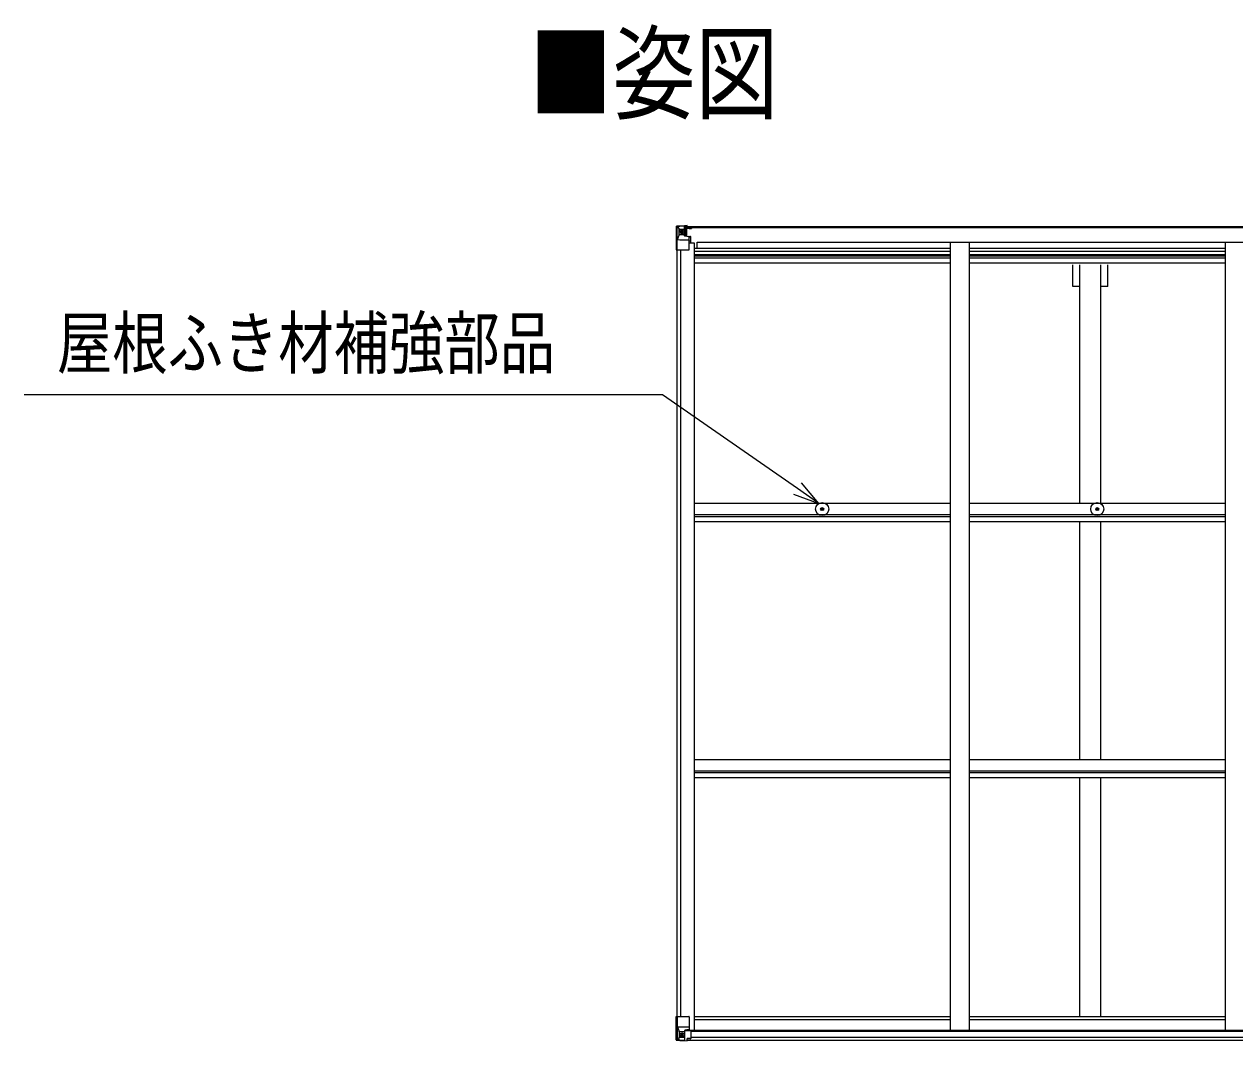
# Model space of a CAD drawing. Units: millimetres, scale not verified. Extents: x -16832 to 16820, y -11892 to 11880.
# Drawn here: x -9614 to -6463, y 202 to 2849 of the extents above; entities that cross this region are included whole.
import ezdxf
from ezdxf.enums import TextEntityAlignment as Align

# ---------------------------------------------------------------- set-up
doc = ezdxf.new("R2010")
doc.units = ezdxf.units.MM
doc.header["$LTSCALE"] = 50
for name, color, linetype in [('0-2_USER1', 3, 'Continuous'), ('0-5_YKK_13', 4, 'Continuous'), ('0-6_YKK_A1', 4, 'Continuous'), ('0-7_YKK_D', 6, 'Continuous')]:
    doc.layers.add(name, color=color, linetype=linetype)
doc.styles.add('ＭＳ ゴシック', font='')
doc.styles.get('ＭＳ ゴシック').set_extended_font_data('MS Gothic')

msp = doc.modelspace()

# ---------------------------------------------------------------- linework, layer by layer
at = {"layer": '0-5_YKK_13'}
for p, q in [((-7916.92, 2321.88), (-7916.92, 2321.84)), ((-7915.98, 2322.88), (-7915.98, 2322.88)), ((-7915.98, 2322.84), (-7915.98, 2322.88)), ((-7907.01, 2323.27), (-7914.94, 2322.79)), ((-7914.08, 2321.82), (-7914.08, 2321.75)), ((-7914.08, 2261.17), (-7914.08, 2321.75)), ((-7913.53, 2288.05), (-7909.39, 2300.14)), ((-7910.11, 2318.38), (-7912.84, 2322.05)), ((-7909.25, 2314.87), (-7906.92, 2314.93)), ((-7909.25, 2301.4), (-7909.25, 2314.87)), ((-7906.92, 2301.37), (-7909.25, 2301.4)), ((-7894.92, 2324.06), (-7906.92, 2323.27)), ((-7906.92, 2314.93), (-7894.92, 2314.93)), ((-7906.92, 2301.37), (-7894.92, 2301.37)), ((-7906.92, 2301.37), (-7906.92, 2301.37)), ((-7901.44, 2307.73), (-7901.44, 2306.77)), ((-7895.92, 2314.93), (-7894.92, 2314.93)), ((-7888.42, 2324.57), (-7894.92, 2324.17)), ((-7894.92, 2298.07), (-7894.92, 2324.17)), ((-7894.92, 2323.29), (-7888.42, 2323.68)), ((-7893.42, 2318.46), (-7894.92, 2318.46)), ((-7893.42, 2314.93), (-7894.92, 2314.93)), ((-7893.42, 2301.37), (-7894.92, 2301.37)), ((-7888.42, 2322.76), (-7893.42, 2322.67)), ((-7892.92, 2318.1), (-7893.42, 2318.1)), ((-7889.42, 2313.17), (-7893.42, 2313.17)), ((-7889.42, 2304.97), (-7893.42, 2304.97)), ((-7893.31, 2316.8), (-7889.42, 2316.8)), ((-7892.93, 2317.01), (-7892.93, 2317.17)), ((-7892.93, 2317.17), (-7892.92, 2317.17)), ((-7892.92, 2319.13), (-7892.92, 2317.17)), ((-7884.92, 2319.13), (-7892.92, 2319.13)), ((-7884.92, 2319.1), (-7892.92, 2319.1)), ((-7882.92, 2317.26), (-7892.92, 2317.17)), ((-7889.42, 2297.07), (-7889.42, 2317.04)), ((-7888.42, 2323.68), (-7888.42, 2324.57)), ((-7888.42, 2323.17), (-7888.42, 2323.68)), ((-7888.42, 2323.17), (-7888.42, 2322.76)), ((-7888.42, 2322.76), (-7888.42, 2321.94)), ((-7883.42, 2322.37), (-7883.42, 2321.94)), ((-7883.12, 2322.37), (-7883.42, 2322.37)), ((-7883.12, 2322.37), (-7881.43, 2321.94)), ((-7882.92, 2318.87), (-7877.92, 2318.87)), ((-7882.92, 2317.26), (-7882.92, 2318.87)), ((-7877.92, 2319.79), (-7877.92, 2318.87)), ((-7877.92, 2318.87), (-7876.92, 2318.87)), ((-7876.92, 2318.87), (-7876.92, 2319.79)), ((-7876.92, 2318.87), (-7876.92, 2317.3)), ((-7876.92, 2317.19), (-7876.92, 2317.3)), ((-7913.53, 2288.05), (-7906.92, 2287.84)), ((-7906.92, 2287.84), (-7882.92, 2287.84)), ((-7894.09, 2297.81), (-7883.75, 2296.16)), ((-7894.09, 2297.18), (-7894.09, 2297.81)), ((-7883.75, 2295.53), (-7894.09, 2297.18)), ((-7883.75, 2296.16), (-7883.75, 2295.53)), ((-7883.47, 2296.08), (-7879.42, 2296.05)), ((-7882.92, 2262.17), (-7882.92, 2295.27)), ((-7878.42, 2284.17), (-7882.92, 2284.17)), ((-7878.42, 2296.04), (-7879.42, 2296.05)), ((-7879.42, 2294.31), (-7878.42, 2294.32)), ((-7878.42, 2279.82), (-7878.42, 2296.04)), ((-7914.08, 2261.17), (-7883.92, 2261.17)), ((-7539.17, 1586.86), (-7538.06, 1586.88)), ((-7539.17, 1585.86), (-7538.06, 1585.84)), ((-7538.06, 1586.88), (-7537.54, 1586.98)), ((-7538.06, 1585.84), (-7537.54, 1585.74)), ((-7537.44, 1587.49), (-7537.54, 1586.98)), ((-7537.44, 1585.22), (-7537.54, 1585.74)), ((-7537.42, 1588.6), (-7537.44, 1587.49)), ((-7537.42, 1584.11), (-7537.44, 1585.22)), ((-7536.42, 1588.6), (-7536.4, 1587.49)), ((-7536.42, 1584.11), (-7536.4, 1585.22)), ((-7536.4, 1587.49), (-7536.3, 1586.98)), ((-7536.4, 1585.22), (-7536.3, 1585.74)), ((-7535.78, 1586.88), (-7536.3, 1586.98)), ((-7535.78, 1585.84), (-7536.3, 1585.74)), ((-7534.68, 1586.86), (-7535.78, 1586.88)), ((-7534.68, 1585.86), (-7535.78, 1585.84)), ((-6823.17, 1586.86), (-6822.06, 1586.88)), ((-6823.17, 1585.86), (-6822.06, 1585.84)), ((-6822.06, 1586.88), (-6821.54, 1586.98)), ((-6822.06, 1585.84), (-6821.54, 1585.74)), ((-6821.44, 1587.49), (-6821.54, 1586.98)), ((-6821.44, 1585.22), (-6821.54, 1585.74)), ((-6821.42, 1588.6), (-6821.44, 1587.49)), ((-6821.42, 1584.11), (-6821.44, 1585.22)), ((-6820.42, 1588.6), (-6820.4, 1587.49)), ((-6820.42, 1584.11), (-6820.4, 1585.22)), ((-6820.4, 1587.49), (-6820.3, 1586.98)), ((-6820.4, 1585.22), (-6820.3, 1585.74)), ((-6819.78, 1586.88), (-6820.3, 1586.98)), ((-6819.78, 1585.84), (-6820.3, 1585.74)), ((-6818.68, 1586.86), (-6819.78, 1586.88)), ((-6818.68, 1585.86), (-6819.78, 1585.84)), ((-7916.92, 265.19), (-7883.92, 265.19)), ((-7916.92, 204.48), (-7916.92, 265.19)), ((-7914.08, 265.19), (-7914.08, 204.61)), ((-7882.92, 264.19), (-7882.92, 231.09)), ((-7913.53, 238.31), (-7906.92, 238.53)), ((-7913.53, 238.31), (-7909.39, 226.23)), ((-7906.92, 224.99), (-7909.25, 224.96)), ((-7909.25, 224.96), (-7909.25, 211.49)), ((-7906.92, 238.53), (-7882.92, 238.53)), ((-7906.92, 224.99), (-7906.92, 224.99)), ((-7894.92, 224.99), (-7906.92, 224.99)), ((-7894.92, 228.98), (-7888.42, 228.98)), ((-7894.92, 228.98), (-7894.92, 202.19)), ((-7883.75, 230.84), (-7894.09, 229.18)), ((-7894.09, 229.18), (-7894.09, 228.98)), ((-7891.4, 228.98), (-7883.75, 230.2)), ((-7888.42, 228.98), (-7879.42, 228.95)), ((-7883.75, 230.2), (-7883.75, 230.84)), ((-7878.42, 228.04), (-7878.42, 207.88)), ((-7915.98, 203.53), (-7915.98, 203.48)), ((-7907.01, 203.1), (-7914.93, 203.57)), ((-7914.07, 204.54), (-7914.08, 204.61)), ((-7910.11, 207.98), (-7912.84, 204.32)), ((-7909.25, 211.49), (-7906.92, 211.43)), ((-7906.92, 211.44), (-7894.92, 211.44)), ((-7894.92, 202.31), (-7906.92, 203.09)), ((-7902.4, 218.63), (-7902.4, 219.59)), ((-7888.42, 201.8), (-7888.42, 207.74)), ((-7879.42, 207.17), (-7888.42, 207.11))]:
    msp.add_line(p, q, dxfattribs=at)
for points in [[(-7916.92, 2321.84), (-7916.92, 2261.17), (-7914.08, 2261.17)], [(-7915.98, 2322.88), (-7906.92, 2323.44), (-7894.92, 2324.17)], [(-7903.36, 2308.69), (-7904.32, 2308.69), (-7904.32, 2309.65), (-7903.36, 2309.65)], [(-7902.4, 2310.61), (-7902.4, 2311.57), (-7901.44, 2311.57), (-7901.44, 2310.61)], [(-7901.44, 2306.77), (-7902.4, 2306.77), (-7902.4, 2307.73)], [(-7900.48, 2309.65), (-7899.52, 2309.65), (-7899.52, 2308.69), (-7900.48, 2308.69)], [(-7888.42, 2323.17), (-7893.42, 2323.17), (-7893.42, 2297.71)], [(-7877.92, 2317.14), (-7892.92, 2317.01), (-7892.93, 2317.01)], [(-7892.92, 2318.1), (-7884.92, 2318.1), (-7884.92, 2319.79)], [(-7882.92, 2317.26), (-7882.92, 2317.25), (-7876.92, 2317.3)], [(-7879.42, 2296.05), (-7879.42, 2294.31), (-7882.92, 2294.3)], [(-7915.98, 203.48), (-7906.92, 202.93), (-7888.42, 201.8)], [(-7903.36, 216.71), (-7904.32, 216.71), (-7904.32, 217.67), (-7903.36, 217.67)], [(-7902.4, 219.59), (-7901.44, 219.59), (-7901.44, 218.63)], [(-7901.44, 215.75), (-7901.44, 214.79), (-7902.4, 214.79), (-7902.4, 215.75)], [(-7900.48, 217.67), (-7899.52, 217.67), (-7899.52, 216.71), (-7900.48, 216.71)], [(-7878.42, 207.88), (-7878.43, 207.78), (-7888.42, 207.74)]]:
    msp.add_lwpolyline(points, dxfattribs=at)
for centre, radius in [((-7901.92, 2309.17), 5.3), ((-7536.92, 1586.36), 17), ((-7536.92, 1586.36), 4), ((-6820.92, 1586.36), 17), ((-6820.92, 1586.36), 4), ((-7901.92, 217.19), 5.3)]:
    msp.add_circle(centre, radius, dxfattribs=at)
for centre, radius, start, end in [((-7915.92, 2321.88), 0.999, 93.4424, 179.95083), ((-7915.92, 2321.88), 1, 93.50017, 180.00079), ((-7915.92, 2321.84), 0.999, 93.4424, 179.95083), ((-7914.77, 2335.49), 12.7, 269.24466, 275.10311), ((-7912.79, 2321.88), 1.28, 131.17831, 182.45895), ((-7903.36, 2310.61), 0.96, 270, 0), ((-7903.36, 2307.73), 0.96, 0, 90), ((-7900.48, 2310.61), 0.96, 180, 270), ((-7900.48, 2307.73), 0.96, 90, 180), ((-7892.92, 2319.63), 0.5, 179.99802, 269.99691), ((-7892.92, 2319.6), 0.5, 180.00109, 270.00109), ((-7892.92, 2316.67), 0.5, 90.52895, 180.04464), ((-7892.91, 2316.5), 0.513, 91.88028, 181.04707), ((-7877.78, 2324.83), 7.69, 268.96999, 276.43426), ((-7893.99, 2298.74), 0.937, 182.32209, 263.26766), ((-7893.99, 2298.11), 0.937, 182.32209, 263.26766), ((-7883.86, 2295.23), 0.937, 2.32209, 83.26766), ((-7883.86, 2294.6), 0.937, 2.32209, 83.26766), ((-7883.92, 2262.17), 1, 270, 0), ((-7536.92, 1586.36), 2.3, 167.44414, 192.55586), ((-7536.92, 1586.36), 2.3, 77.44414, 102.55586), ((-7536.92, 1586.36), 2.3, 257.44414, 282.55586), ((-7536.92, 1586.36), 2.3, 347.44414, 12.55586), ((-6820.92, 1586.36), 2.3, 167.44414, 192.55586), ((-6820.92, 1586.36), 2.3, 77.44414, 102.55586), ((-6820.92, 1586.36), 2.3, 257.44414, 282.55586), ((-6820.92, 1586.36), 2.3, 347.44414, 12.55586), ((-7883.92, 264.19), 1, 0, 90), ((-7893.98, 228.25), 0.937, 96.73234, 129.06602), ((-7883.86, 231.77), 0.937, 276.73234, 357.67791), ((-7883.86, 231.13), 0.937, 276.73234, 357.67791), ((-7915.92, 204.52), 0.999, 180.04917, 266.5576), ((-7915.92, 204.48), 0.999, 180.04917, 266.5576), ((-7915.92, 204.48), 1, 179.99921, 266.49983), ((-7914.77, 190.87), 12.7, 84.89689, 90.75534), ((-7912.79, 204.48), 1.28, 177.54105, 228.82169), ((-7903.36, 218.63), 0.96, 270, 0), ((-7903.36, 215.75), 0.96, 0, 90), ((-7900.48, 218.63), 0.96, 180, 270), ((-7900.48, 215.75), 0.96, 90, 180)]:
    msp.add_arc(centre, radius, start, end, dxfattribs=at)
for centre, major_axis, ratio, start_param, end_param in [((-7714.98, 2335.19), (201, 12.36), 0.060933, 3.1373463, 3.1378449), ((-7913.98, 2322.96), (2, 0.12), 0.060933, 3.1378449, 4.2119296), ((-7913.79, 2319.86), (-0.02, 3), 0.466854, 5.5234897, 6.1575023), ((-7912.12, 2314.79), (0.03, 5), 0.573921, 4.7320603, 5.5159136), ((-7910.66, 2301.42), (0, 3), 0.468246, 4.2703918, 4.7058971), ((-7988.67, 2314.93), (81.75, 0), 0.061163, 0, 0.0007725), ((-7912.81, 2290.4), (0.85, 2.32), 0.403757, 2.3087461, 3.2744049), ((-7912.81, 235.96), (0.85, -2.32), 0.403757, 3.0087805, 3.9744392), ((-7910.66, 224.94), (0, -3), 0.468246, 1.5772882, 2.0127935), ((-7879.42, 228.04), (1, -0.021), 0.906239, 0.0187047, 1.589501), ((-7913.98, 203.4), (2, -0.12), 0.060933, 2.0712557, 3.1453404), ((-7714.98, 191.17), (201, -12.36), 0.060933, 3.1453404, 3.145839), ((-7913.79, 206.5), (-0.02, -3), 0.466854, 0.125683, 0.7596956), ((-7912.12, 211.57), (0.03, -5), 0.573921, 0.7672717, 1.551125), ((-7988.67, 211.44), (81.75, 0), 0.061163, 6.2824128, 6.2831853), ((-7879.42, 207.88), (1, 0.012), 0.707053, 4.7036637, 6.124411)]:
    msp.add_ellipse(centre, major_axis=major_axis, ratio=ratio, start_param=start_param, end_param=end_param, dxfattribs=at)
at = {"layer": '0-6_YKK_A1'}
for p, q in [((-7893.42, 2321.94), (-2890.17, 2321.94)), ((-7893.42, 2319.79), (-2890.17, 2319.79)), ((-7882.92, 2279.82), (-7869.92, 2279.82)), ((-7869.92, 2279.82), (-7869.92, 229.17)), ((-7862.42, 2266.14), (-7862.42, 2281.66)), ((-7862.42, 2281.66), (-2915.42, 2281.66)), ((-7203.92, 2281.64), (-7203.92, 229.17)), ((-7153.92, 2281.64), (-7153.92, 229.17)), ((-6487.92, 2281.64), (-6487.92, 229.17)), ((-7914.92, 2261.17), (-7914.92, 265.19)), ((-7905.22, 2261.17), (-7905.22, 265.19)), ((-7869.92, 2266.14), (-7203.92, 2266.14)), ((-7869.92, 2257.75), (-7203.92, 2257.75)), ((-7869.92, 2249.55), (-7203.92, 2249.55)), ((-7869.92, 2245.62), (-7203.92, 2245.62)), ((-7869.92, 2240.54), (-7203.92, 2240.54)), ((-7153.92, 2266.14), (-6487.92, 2266.14)), ((-7153.92, 2257.75), (-6487.92, 2257.75)), ((-7153.92, 2249.55), (-6487.92, 2249.55)), ((-7153.92, 2245.62), (-6487.92, 2245.62)), ((-7153.92, 2240.54), (-6487.92, 2240.54)), ((-7869.92, 2227.53), (-7203.92, 2227.53)), ((-7153.92, 2227.53), (-6487.92, 2227.53)), ((-6884.12, 2165.94), (-6884.12, 2222.21)), ((-6866.42, 1600.88), (-6866.42, 2222.21)), ((-6811.42, 1600.88), (-6811.42, 2222.21)), ((-6793.72, 2165.94), (-6793.72, 2222.21)), ((-6866.42, 2165.94), (-6884.12, 2165.94)), ((-6793.72, 2165.94), (-6811.42, 2165.94)), ((-7203.92, 1600.88), (-7869.89, 1600.88)), ((-6487.92, 1600.88), (-7153.92, 1600.88)), ((-7203.92, 1571.14), (-7869.89, 1571.14)), ((-7203.92, 1566.59), (-7869.89, 1566.59)), ((-7203.92, 1553.58), (-7869.89, 1553.58)), ((-6487.92, 1571.14), (-7153.92, 1571.14)), ((-6487.92, 1566.59), (-7153.92, 1566.59)), ((-6487.92, 1553.58), (-7153.92, 1553.58)), ((-6866.42, 933.88), (-6866.42, 1553.58)), ((-6811.42, 933.88), (-6811.42, 1553.58)), ((-7203.92, 933.88), (-7869.89, 933.88)), ((-6487.92, 933.88), (-7153.92, 933.88)), ((-7203.92, 904.15), (-7869.89, 904.15)), ((-7203.92, 899.6), (-7869.89, 899.6)), ((-7203.92, 886.59), (-7869.89, 886.59)), ((-6487.92, 904.15), (-7153.92, 904.15)), ((-6487.92, 899.6), (-7153.92, 899.6)), ((-6487.92, 886.59), (-7153.92, 886.59)), ((-6866.42, 265.34), (-6866.42, 886.59)), ((-6811.42, 265.34), (-6811.42, 886.59)), ((-7869.92, 265.34), (-7203.92, 265.34)), ((-7869.92, 257), (-7203.92, 257)), ((-7153.92, 265.34), (-6487.92, 265.34)), ((-7153.92, 257), (-6487.92, 257)), ((-7890.19, 229.17), (-2899.42, 229.17)), ((-7878.42, 226.91), (-2899.42, 226.91)), ((-7888.42, 203.4), (-2889.42, 203.4)), ((-7878.42, 211.29), (-2899.42, 211.29))]:
    msp.add_line(p, q, dxfattribs=at)
at = {"layer": '0-7_YKK_D'}
for points in [[(-7545.49, 1601.04), (-7601.34, 1639.83), (-7952.18, 1883.53), (-9613.77, 1883.53)], [(-7611.73, 1624.87), (-7545.49, 1601.04), (-7590.94, 1654.8)]]:
    msp.add_lwpolyline(points, dxfattribs=at)

# ---------------------------------------------------------------- texts
at = {"layer": '0-2_USER1', "style": 'ＭＳ ゴシック', "width": 0.8}
msp.add_text('■姿図', height=197.9, dxfattribs=at).set_placement((-8298.8, 2563), align=Align.BOTTOM_LEFT)
at = {"layer": '0-7_YKK_D', "style": 'ＭＳ ゴシック', "width": 0.8}
msp.add_text('屋根ふき材補強部品', height=132, dxfattribs=at).set_placement((-9528.52, 1913.51), align=Align.BOTTOM_LEFT)

doc.saveas('drawing.dxf')
